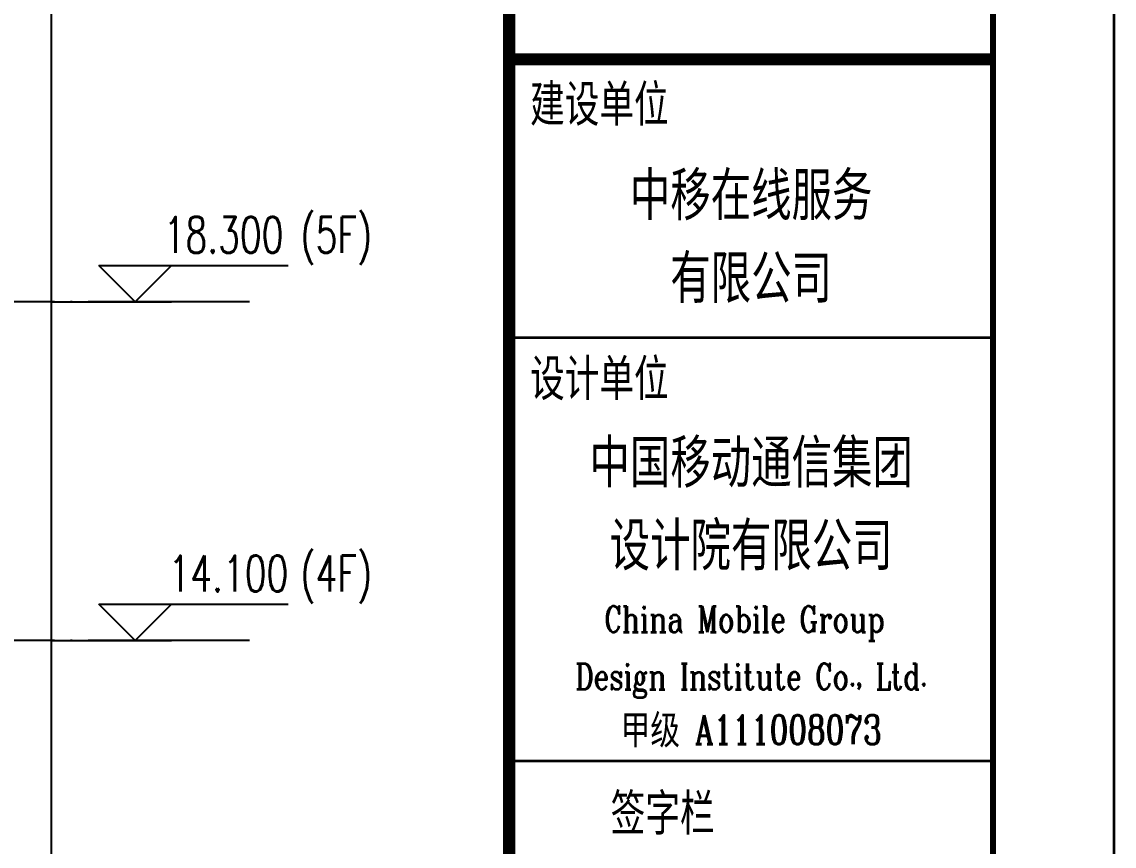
# Model space of a CAD drawing. Header units: millimetres. Extents: x 708158 to 1984082, y -168213 to -53.
# Drawn here: x 946917 to 960458, y -74408 to -64184 of the extents above; entities that cross this region are included whole.
import ezdxf
from ezdxf.enums import TextEntityAlignment as Align

# ---------------------------------------------------------------- set-up
doc = ezdxf.new("R2010")
doc.units = ezdxf.units.MM
doc.header["$LTSCALE"] = 1000
doc.linetypes.add('DOTE', pattern=[2.42, 2, -0.2, 0.02, -0.2])
doc.layers.get('0').update_dxf_attribs({"color": 8})
for name, color, linetype in [('A-AXIS', 1, 'DOTE'), ('DIM_ELEV', 3, 'Continuous'), ('PUB_DIM', 3, 'Continuous'), ('PUB_TEXT', 7, 'Continuous')]:
    doc.layers.add(name, color=color, linetype=linetype)
doc.layers.add('图框', color=4, linetype='Continuous', lineweight=35)
doc.styles.add('-黑体', font='simhei.ttf', dxfattribs={"width": 0.8})
doc.styles.add('_TCH_DIM', font='SIMPLEX', dxfattribs={"bigfont": 'GBCBIG'})
doc.styles.add('_TCH_DIM_T3', font='SIMPLEX', dxfattribs={"width": 0.705882, "bigfont": 'GBCBIG'})
doc.styles.add('TK', font='complex_.ttf', dxfattribs={"width": 0.75, "bigfont": 'china'})
doc.dimstyles.new('_TCH_ARCH&&150', dxfattribs={"dimtxt": 446.25, "dimasz": 150, "dimexe": 375, "dimexo": 450, "dimgap": 189.375, "dimtad": 1, "dimdec": 0, "dimzin": 0, "dimdsep": 46, "dimtxsty": '_TCH_DIM_T3', "dimblk": 'ARCHTICK', "dimcen": 0.09, "dimclrt": 7, "dimazin": 2, "dimtfac": 1, "dimtdec": 0, "dimtix": 1, "dimtmove": 2, "dimatfit": 3, "dimfxl": 1, "dimtolj": 1, "dimtzin": 0, "dimarcsym": 0})

# ---------------------------------------------------------------- blocks, each defined once
blk = doc.blocks.new('A$C998f5811')
at = {"layer": '图框', "color": 4}
for p, q in [((0, 0), (0, 89100)), ((-7500, 39600), (-1500, 39600)), ((-7500, 34350), (-1500, 34350))]:
    blk.add_line(p, q, dxfattribs=at)
at = {"layer": '图框', "color": 4, "const_width": 74.2}
blk.add_lwpolyline([(-122400, 1500), (-1500, 1500), (-1500, 87600), (-122400, 87600)], close=True, dxfattribs=at)
at = {"layer": '图框', "const_width": 150}
blk.add_lwpolyline([(-7500, 87600), (-7500, 1500)], dxfattribs=at)
at = {"layer": '图框', "linetype": 'Continuous', "const_width": 150}
blk.add_lwpolyline([(-7500, 43050), (-1500, 43050)], dxfattribs=at)
at = {"layer": '图框', "style": '-黑体', "width": 0.7}
for s, p in [('建设单位', (-7241, 42277)), ('设计单位', (-7241, 38874)), ('签字栏', (-6242, 33483))]:
    blk.add_text(s, height=450, dxfattribs=at).set_placement(p)
for s, p in [('中移在线服务', (-4500, 41114)), ('有限公司', (-4500, 40086)), ('中国移动通信集团', (-4500, 37798)), ('设计院有限公司', (-4500, 36770))]:
    blk.add_text(s, height=525, dxfattribs=at).set_placement(p, align=Align.CENTER)
at = {"layer": '图框', "color": 4, "style": 'TK', "width": 0.75}
for s, height, p in [('China Mobile Group ', 320, (-4500, 35947)), ('Design Institute Co., Ltd.', 320, (-4500, 35237)), ('甲级 A111008073', 360, (-4500, 34557))]:
    blk.add_text(s, height=height, dxfattribs=at).set_placement(p, align=Align.CENTER)
blk = doc.blocks.new('_ArchTick')
at = {"color": 0, "linetype": 'ByBlock', "const_width": 0.3}
blk.add_lwpolyline([(-0.5, -0.5), (0.5, 0.5)], dxfattribs=at)
blk = doc.blocks.new('*D731')
at = {"layer": 'Defpoints', "color": 0, "transparency": 16777216}
for p in [(944809, -37657), (947283, -37657), (944809, -85957)]:
    blk.add_point(p, dxfattribs=at)
at = {"layer": 'PUB_DIM', "color": 0, "lineweight": -2, "transparency": 16777216}
for p, q in [((945259, -37657), (947658, -37657)), ((947283, -85957), (947283, -37657)), ((945259, -85957), (947658, -85957))]:
    blk.add_line(p, q, dxfattribs=at)
at = {"layer": 'PUB_DIM', "color": 0, "lineweight": -2, "transparency": 16777216, "xscale": 150, "yscale": 150, "zscale": 150}
for p, rotation in [((947283, -37657), 90), ((947283, -85957), 270)]:
    blk.add_blockref('_ArchTick', p, dxfattribs=dict(at, rotation=rotation))
at = {"layer": 'PUB_DIM', "color": 7, "transparency": 16777216, "insert": (946870, -61807), "char_height": 446.2, "attachment_point": 5, "rotation": 90, "style": '_TCH_DIM_T3'}
blk.add_mtext('\\A1;48300', dxfattribs=at)

msp = doc.modelspace()

# ---------------------------------------------------------------- linework, layer by layer
at = {"layer": 'A-AXIS'}
for p, q in [((949740, -67656.7), (839134.6, -67656.7)), ((949740, -71856.7), (839134.6, -71856.7))]:
    msp.add_line(p, q, dxfattribs=at)
at = {"layer": 'DIM_ELEV'}
for p, q in [((948322.5, -67656.7), (947872.5, -67206.7)), ((947872.5, -67206.7), (950220, -67206.7)), ((948322.5, -67656.7), (948772.5, -67206.7)), ((947272.5, -67656.7), (948772.5, -67656.7)), ((948322.5, -71856.7), (947872.5, -71406.7)), ((947872.5, -71406.7), (950220, -71406.7)), ((948322.5, -71856.7), (948772.5, -71406.7)), ((947272.5, -71856.7), (948772.5, -71856.7))]:
    msp.add_line(p, q, dxfattribs=at)

# ---------------------------------------------------------------- block references
msp.add_blockref('A$C998f5811', (960457.6, -107699.9))

# ---------------------------------------------------------------- texts
at = {"layer": 'PUB_TEXT', "style": '_TCH_DIM', "width": 0.705882}
for s, p in [('18.300', (948675, -67049.2)), ('(5F)', (950370, -67049.2)), ('14.100', (948735, -71249.2)), ('(4F)', (950370, -71249.2))]:
    msp.add_text(s, height=446.25, dxfattribs=at).set_placement(p)

# ---------------------------------------------------------------- dimensions: what is measured, and where the dimension line sits
at = {"layer": 'PUB_DIM'}
dim = msp.add_aligned_dim(p1=(944809.4, -85956.7), p2=(944809.4, -37656.7), distance=-2473.1, dimstyle='_TCH_ARCH&&150', dxfattribs=at)
dim.commit()
dim.dimension.update_dxf_attribs({"geometry": '*D731', "text_midpoint": (946870.1, -61806.7)})

doc.saveas('drawing.dxf')
